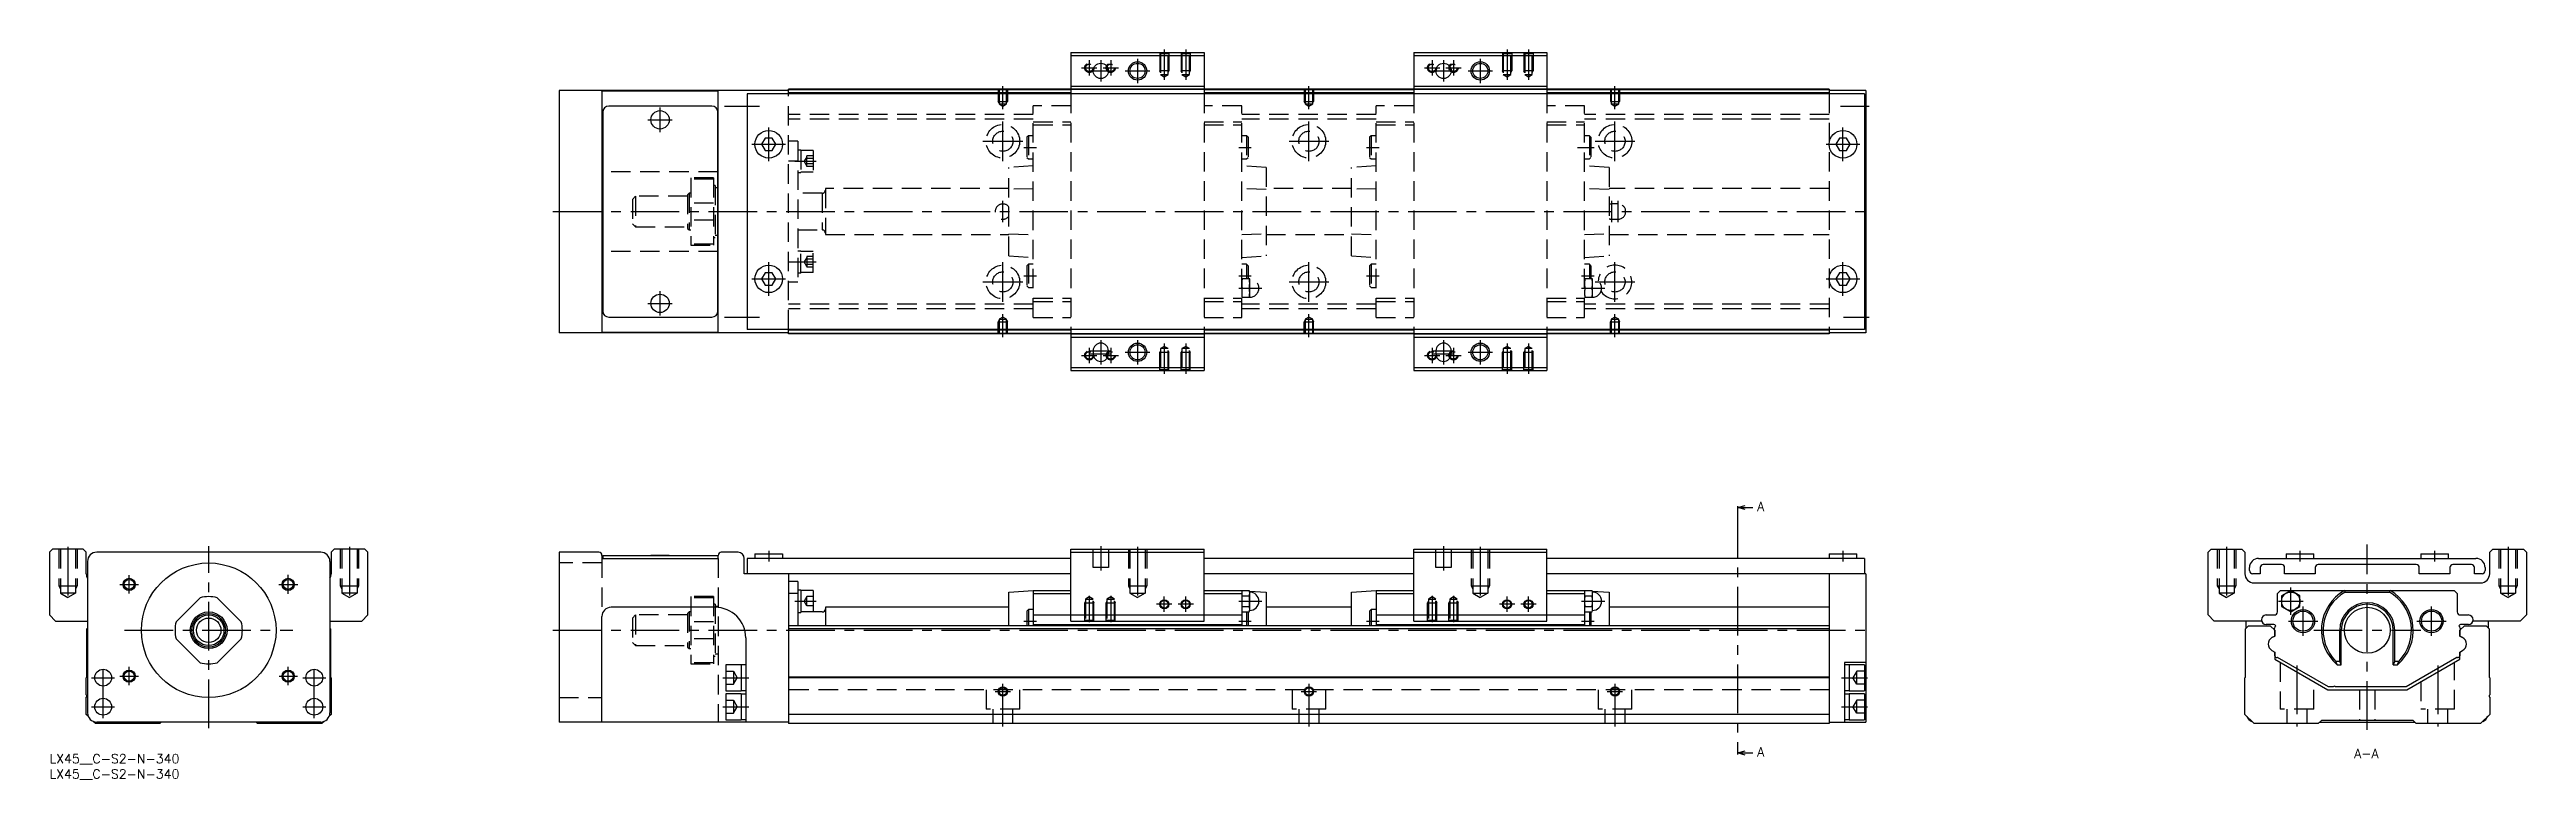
# Model space of a CAD drawing. Extents: x 0 to 809, y -8 to 230.
import ezdxf

# ---------------------------------------------------------------- set-up
doc = ezdxf.new("R2010")
doc.units = 0
doc.header["$LTSCALE"] = 0.5
doc.linetypes.add('CENTER', pattern=[50.8, 31.75, -6.35, 6.35, -6.35])
doc.linetypes.add('DASHED', pattern=[19.05, 12.7, -6.35])
for name, color, linetype in [('MSM_CENTER', 1, 'CENTER'), ('MSM_CONTINUOUS', 7, 'CONTINUOUS'), ('MSM_DASHED', 4, 'DASHED'), ('MSM_NARROW', 5, 'CONTINUOUS'), ('MSM_PART_NUMBER', 7, 'CONTINUOUS')]:
    doc.layers.add(name, color=color, linetype=linetype)
doc.styles.get("Standard").update_dxf_attribs({"font": 'txt.shx', "height": 3, "bigfont": 'bigfont.shx'})

# ---------------------------------------------------------------- blocks, each defined once
blk = doc.blocks.new('*U2')
at = {"layer": 'MSM_PART_NUMBER'}
blk.add_text('LX45__C-S2-N-340', height=3, dxfattribs=at).set_placement((0, -3))
blk = doc.blocks.new('*U3')
at = {"layer": 'MSM_PART_NUMBER'}
blk.add_text('LX45__C-S2-N-340', height=3, dxfattribs=at).set_placement((0, -8))

msp = doc.modelspace()

# ---------------------------------------------------------------- linework, layer by layer
at = {"layer": 'MSM_CENTER'}
for p, q in [((339.73, 226.88), (339.73, 221.88)), ((343.48, 226.88), (343.48, 219.88)), ((346.73, 226.88), (346.73, 221.88)), ((355.48, 227.38), (355.48, 219.38)), ((364.23, 230.38), (364.23, 220.47)), ((371.23, 230.38), (371.23, 220.47)), ((451.73, 226.88), (451.73, 221.88)), ((455.48, 226.88), (455.48, 219.88)), ((458.73, 226.88), (458.73, 221.88)), ((467.48, 227.38), (467.48, 219.38)), ((476.23, 230.38), (476.23, 220.47)), ((483.23, 230.38), (483.23, 220.47)), ((337.23, 224.38), (342.23, 224.38)), ((339.98, 223.38), (346.98, 223.38)), ((344.23, 224.38), (349.23, 224.38)), ((351.48, 223.38), (359.48, 223.38)), ((449.23, 224.38), (454.23, 224.38)), ((451.98, 223.38), (458.98, 223.38)), ((456.23, 224.38), (461.23, 224.38)), ((463.48, 223.38), (471.48, 223.38)), ((199.48, 203.38), (199.48, 211.38)), ((220.48, 211.88), (231.98, 211.88)), ((311.48, 210.87), (311.48, 218.38)), ((411.48, 210.87), (411.48, 218.38)), ((511.48, 210.87), (511.48, 218.38)), ((585.16, 211.88), (594.48, 211.88)), ((195.48, 207.38), (203.48, 207.38)), ((234.98, 193.88), (234.98, 204.88)), ((311.48, 193.88), (311.48, 206.88)), ((411.48, 193.88), (411.48, 206.88)), ((511.48, 193.88), (511.48, 206.88)), ((585.98, 193.88), (585.98, 204.88)), ((229.48, 199.38), (240.48, 199.38)), ((304.98, 200.38), (317.98, 200.38)), ((318.33, 198.38), (322.43, 198.38)), ((388.53, 198.38), (392.63, 198.38)), ((404.98, 200.38), (417.98, 200.38)), ((430.33, 198.38), (434.43, 198.38)), ((499.23, 198.38), (503.33, 198.38)), ((500.53, 198.38), (504.63, 198.38)), ((504.98, 200.38), (517.98, 200.38)), ((580.48, 199.38), (591.48, 199.38)), ((243.48, 193.83), (250.48, 193.83)), ((311.48, 173.88), (311.48, 180.88)), ((510.48, 173.88), (510.48, 180.88)), ((512.48, 173.88), (512.48, 180.88)), ((164.48, 177.38), (595.48, 177.38)), ((229.48, 155.38), (240.48, 155.38)), ((234.98, 149.88), (234.98, 160.88)), ((243.48, 160.92), (250.48, 160.92)), ((304.98, 154.38), (317.98, 154.38)), ((311.48, 147.88), (311.48, 160.88)), ((318.33, 156.38), (322.43, 156.38)), ((388.53, 156.38), (392.63, 156.38)), ((404.98, 154.38), (417.98, 154.38)), ((411.48, 147.88), (411.48, 160.88)), ((430.33, 156.38), (434.43, 156.38)), ((500.53, 156.38), (504.63, 156.38)), ((504.98, 154.38), (517.98, 154.38)), ((511.48, 147.88), (511.48, 160.88)), ((580.48, 155.38), (591.48, 155.38)), ((585.98, 149.88), (585.98, 160.88)), ((195.48, 147.38), (203.48, 147.38)), ((199.48, 143.38), (199.48, 151.38)), ((388.53, 152.38), (396.13, 152.38)), ((500.53, 152.38), (508.13, 152.38)), ((220.48, 142.88), (231.98, 142.88)), ((311.48, 136.38), (311.48, 143.89)), ((411.48, 136.38), (411.48, 143.89)), ((511.48, 136.38), (511.48, 143.89)), ((586.16, 142.88), (594.48, 142.88)), ((337.23, 130.38), (342.23, 130.38)), ((339.73, 132.88), (339.73, 127.88)), ((339.98, 131.88), (346.98, 131.88)), ((339.98, 130.88), (346.98, 130.88)), ((343.48, 135.38), (343.48, 127.38)), ((344.23, 130.38), (349.23, 130.38)), ((346.73, 132.88), (346.73, 127.88)), ((351.48, 131.38), (359.48, 131.38)), ((355.48, 135.38), (355.48, 127.38)), ((364.23, 134.29), (364.23, 124.38)), ((371.23, 134.29), (371.23, 124.38)), ((449.23, 130.38), (454.23, 130.38)), ((451.73, 132.88), (451.73, 127.88)), ((451.98, 131.88), (458.98, 131.88)), ((451.98, 130.88), (458.98, 130.88)), ((455.48, 135.38), (455.48, 127.38)), ((456.23, 130.38), (461.23, 130.38)), ((458.73, 132.88), (458.73, 127.88)), ((463.48, 131.38), (471.48, 131.38)), ((467.48, 135.38), (467.48, 127.38)), ((476.23, 134.29), (476.23, 124.38)), ((483.23, 134.29), (483.23, 124.38)), ((551.54, 80.12), (551.54, 0.88)), ((6, 67.76), (6, 50.18)), ((52, 8.5), (52, 68)), ((98, 67.76), (98, 50.18)), ((199.48, 65.11), (199.48, 65)), ((234.98, 66.5), (234.98, 63)), ((343.48, 68), (343.48, 60)), ((355.48, 67.76), (355.48, 50.18)), ((455.48, 68), (455.48, 60)), ((467.48, 67.76), (467.48, 50.18)), ((585.98, 66.5), (585.98, 63)), ((711.29, 67.76), (711.29, 50.18)), ((735.29, 66.5), (735.29, 63)), ((757.29, 8), (757.29, 68.5)), ((779.29, 66.5), (779.29, 63)), ((803.29, 67.76), (803.29, 50.18)), ((26.02, 52.5), (26.02, 58.5)), ((77.98, 52.4), (77.98, 58.6)), ((23.02, 55.5), (29.02, 55.5)), ((74.88, 55.5), (81.08, 55.5)), ((243.48, 50), (250.48, 50)), ((339.73, 51.81), (339.73, 43.1)), ((346.73, 51.81), (346.73, 43.1)), ((366.73, 49), (361.73, 49)), ((364.23, 46.5), (364.23, 51.5)), ((373.73, 49), (368.73, 49)), ((371.23, 46.5), (371.23, 51.5)), ((388.53, 50), (396.13, 50)), ((451.73, 51.81), (451.73, 43.1)), ((458.73, 51.81), (458.73, 43.1)), ((478.73, 49), (473.73, 49)), ((476.23, 46.5), (476.23, 51.5)), ((485.73, 49), (480.73, 49)), ((483.23, 46.5), (483.23, 51.5)), ((500.53, 50), (508.13, 50)), ((728.29, 50), (736.29, 50)), ((732.29, 45.54), (732.29, 54.46)), ((24.5, 40.5), (79.5, 40.5)), ((164.48, 40.5), (595.48, 40.5)), ((318.33, 43.5), (322.43, 43.5)), ((388.53, 43.5), (392.63, 43.5)), ((430.33, 43.5), (434.43, 43.5)), ((500.53, 43.5), (504.63, 43.5)), ((731.49, 43.5), (741.09, 43.5)), ((736.29, 38.7), (736.29, 48.3)), ((739.79, 40.5), (774.79, 40.5)), ((773.49, 43.5), (783.09, 43.5)), ((778.29, 38.7), (778.29, 48.3)), ((13.75, 25), (21.25, 25)), ((17.5, 11.75), (17.5, 28.75)), ((23.02, 25.5), (29.02, 25.5)), ((26.02, 22.5), (26.02, 28.5)), ((74.98, 25.5), (80.98, 25.5)), ((77.98, 22.5), (77.98, 28.5)), ((82.75, 25), (90.25, 25)), ((86.5, 11.75), (86.5, 28.75)), ((219.98, 25), (228.48, 25)), ((585.48, 25), (593.98, 25)), ((734.29, 28.97), (734.29, 9)), ((780.29, 28.97), (780.29, 9)), ((308.98, 20.5), (313.98, 20.5)), ((311.48, 9), (311.48, 23)), ((408.98, 20.5), (413.98, 20.5)), ((411.48, 23), (411.48, 9)), ((508.98, 20.5), (513.98, 20.5)), ((511.48, 23), (511.48, 9)), ((13.75, 15.5), (21.25, 15.5)), ((82.75, 15.5), (90.25, 15.5)), ((219.98, 15.5), (228.48, 15.5)), ((585.48, 15.5), (593.98, 15.5))]:
    msp.add_line(p, q, dxfattribs=at)
at = {"layer": 'MSM_CONTINUOUS'}
for p, q in [((333.73, 229.38), (333.73, 215.88)), ((333.73, 229.38), (377.23, 229.38)), ((333.73, 228.38), (377.23, 228.38)), ((377.23, 229.38), (377.23, 215.88)), ((445.73, 229.38), (445.73, 215.88)), ((445.73, 229.38), (489.23, 229.38)), ((445.73, 228.38), (489.23, 228.38)), ((489.23, 229.38), (489.23, 215.88)), ((166.48, 216.98), (166.48, 137.78)), ((241.48, 216.98), (166.48, 216.98)), ((180.48, 216.8), (180.48, 137.95)), ((218.48, 216.8), (180.48, 216.8)), ((216.38, 211.88), (182.78, 211.88)), ((218.48, 137.95), (218.48, 216.8)), ((227.98, 215.88), (227.98, 138.88)), ((592.98, 215.88), (227.98, 215.88)), ((581.48, 217.38), (241.48, 217.38)), ((241.48, 215.88), (241.48, 217.38)), ((333.73, 217.18), (241.48, 217.18)), ((333.73, 216.18), (241.48, 216.18)), ((333.73, 218.38), (377.23, 218.38)), ((333.73, 217.38), (377.23, 217.38)), ((445.73, 217.18), (377.23, 217.18)), ((445.73, 216.18), (377.23, 216.18)), ((445.73, 218.38), (489.23, 218.38)), ((445.73, 217.38), (489.23, 217.38)), ((581.48, 217.18), (489.23, 217.18)), ((581.48, 216.18), (489.23, 216.18)), ((581.48, 217.38), (581.48, 215.88)), ((593.48, 216.98), (581.48, 216.98)), ((592.98, 215.88), (592.98, 138.88)), ((593.48, 216.98), (593.48, 137.78)), ((180.78, 207.48), (180.48, 207.48)), ((180.78, 202.98), (180.48, 202.98)), ((180.78, 209.88), (180.78, 144.88)), ((218.38, 144.88), (218.38, 209.88)), ((218.48, 207.48), (218.38, 207.48)), ((218.48, 202.98), (218.38, 202.98)), ((233.83, 201.38), (232.67, 199.38)), ((232.67, 199.38), (233.83, 197.38)), ((236.14, 201.38), (233.83, 201.38)), ((233.83, 197.38), (236.14, 197.38)), ((237.29, 199.38), (236.14, 201.38)), ((236.14, 197.38), (237.29, 199.38)), ((584.83, 201.38), (583.67, 199.38)), ((583.67, 199.38), (584.83, 197.38)), ((587.14, 201.38), (584.83, 201.38)), ((584.83, 197.38), (587.14, 197.38)), ((588.29, 199.38), (587.14, 201.38)), ((587.14, 197.38), (588.29, 199.38)), ((180.78, 190.38), (180.48, 190.38)), ((218.48, 190.38), (218.38, 190.38)), ((218.48, 185.13), (218.38, 185.13)), ((180.78, 164.38), (180.48, 164.38)), ((218.38, 169.63), (218.48, 169.63)), ((218.48, 164.38), (218.38, 164.38)), ((233.83, 157.38), (232.67, 155.38)), ((232.67, 155.38), (233.83, 153.38)), ((236.14, 157.38), (233.83, 157.38)), ((237.29, 155.38), (236.14, 157.38)), ((236.14, 153.38), (237.29, 155.38)), ((584.83, 157.38), (583.67, 155.38)), ((583.67, 155.38), (584.83, 153.38)), ((587.14, 157.38), (584.83, 157.38)), ((588.29, 155.38), (587.14, 157.38)), ((587.14, 153.38), (588.29, 155.38)), ((180.78, 151.78), (180.48, 151.78)), ((180.48, 147.28), (180.78, 147.28)), ((218.48, 151.78), (218.38, 151.78)), ((218.38, 147.28), (218.48, 147.28)), ((233.83, 153.38), (236.14, 153.38)), ((584.83, 153.38), (587.14, 153.38)), ((241.48, 137.78), (166.48, 137.78)), ((180.48, 137.95), (218.48, 137.95)), ((182.78, 142.88), (216.38, 142.88)), ((592.98, 138.88), (227.98, 138.88)), ((241.48, 137.38), (241.48, 138.88)), ((333.73, 138.58), (241.48, 138.58)), ((333.73, 138.88), (333.73, 125.38)), ((377.23, 138.88), (377.23, 125.38)), ((445.73, 138.58), (377.23, 138.58)), ((445.73, 138.88), (445.73, 125.38)), ((489.23, 138.88), (489.23, 125.38)), ((581.48, 138.58), (489.23, 138.58)), ((581.48, 138.88), (581.48, 137.38)), ((593.48, 137.78), (581.48, 137.78)), ((333.73, 137.58), (241.48, 137.58)), ((581.48, 137.38), (241.48, 137.38)), ((333.73, 137.38), (377.23, 137.38)), ((333.73, 136.38), (377.23, 136.38)), ((340.98, 131.88), (340.98, 130.88)), ((345.98, 130.88), (345.98, 131.88)), ((445.73, 137.58), (377.23, 137.58)), ((445.73, 137.38), (489.23, 137.38)), ((445.73, 136.38), (489.23, 136.38)), ((452.98, 131.88), (452.98, 130.88)), ((457.98, 130.88), (457.98, 131.88)), ((581.48, 137.58), (489.23, 137.58)), ((333.73, 126.38), (377.23, 126.38)), ((333.73, 125.38), (377.23, 125.38)), ((445.73, 126.38), (489.23, 126.38)), ((445.73, 125.38), (489.23, 125.38)), ((551.54, 80.62), (554.04, 81.29)), ((551.54, 81.12), (551.54, 80.12)), ((551.54, 80.62), (556.54, 80.62)), ((554.04, 79.95), (551.54, 80.62)), ((1, 67), (0, 66)), ((0, 66), (0, 45.5)), ((11, 67), (1, 67)), ((12, 66), (11, 67)), ((12, 59), (12, 66)), ((88.6, 66), (15.4, 66)), ((93, 67), (92, 66)), ((92, 66), (92, 59)), ((103, 67), (93, 67)), ((104, 66), (103, 67)), ((104, 45.5), (104, 66)), ((166.48, 66), (166.48, 10.5)), ((179.48, 66), (166.48, 66)), ((180.48, 65), (180.48, 64)), ((180.78, 65), (218.38, 65)), ((180.78, 65), (180.78, 64)), ((196.48, 65.1), (202.48, 65.1)), ((196.48, 65.1), (196.48, 65)), ((202.48, 65), (202.48, 65.1)), ((218.38, 65), (218.38, 64)), ((218.48, 64), (218.48, 65)), ((224.98, 66), (219.48, 66)), ((230.48, 65.5), (239.48, 65.5)), ((230.48, 65.5), (230.48, 64)), ((239.48, 65.5), (239.48, 64)), ((333.73, 67), (377.23, 67)), ((333.73, 43.5), (333.73, 67)), ((333.73, 66), (377.23, 66)), ((377.23, 43.5), (377.23, 67)), ((445.73, 67), (489.23, 67)), ((445.73, 43.5), (445.73, 67)), ((445.73, 66), (489.23, 66)), ((489.23, 43.5), (489.23, 67)), ((581.48, 65.5), (581.48, 64)), ((581.48, 65.5), (590.48, 65.5)), ((590.48, 64), (590.48, 65.5)), ((705.29, 66), (706.29, 67)), ((705.29, 45.5), (705.29, 66)), ((706.29, 67), (716.29, 67)), ((716.29, 67), (717.29, 66)), ((717.29, 66), (717.29, 59)), ((730.79, 65.5), (739.79, 65.5)), ((730.79, 65.5), (730.79, 64)), ((739.79, 64), (739.79, 65.5)), ((774.79, 65.5), (783.79, 65.5)), ((774.79, 65.5), (774.79, 64)), ((783.79, 64), (783.79, 65.5)), ((797.29, 66), (798.29, 67)), ((797.29, 59), (797.29, 66)), ((798.29, 67), (808.29, 67)), ((808.29, 67), (809.29, 66)), ((809.29, 66), (809.29, 45.5)), ((12.4, 63), (12.4, 13.5)), ((91.6, 63), (91.6, 13.5)), ((180.48, 64), (218.48, 64)), ((226.98, 59), (226.98, 64)), ((333.73, 59), (226.98, 59)), ((227.98, 64), (227.98, 59)), ((333.73, 64), (227.98, 64)), ((241.48, 59), (241.48, 10)), ((445.73, 64), (377.23, 64)), ((445.73, 59), (377.23, 59)), ((592.98, 64), (489.23, 64)), ((593.48, 59), (489.23, 59)), ((581.48, 59), (581.48, 10)), ((592.98, 64), (592.98, 59)), ((593.48, 59), (593.48, 10.5)), ((718.79, 60), (718.79, 61)), ((722.29, 59), (719.79, 59)), ((721.79, 64), (792.79, 64)), ((722.29, 61), (722.29, 59)), ((729.29, 62), (723.29, 62)), ((730.29, 59), (730.29, 61)), ((740.29, 59), (730.29, 59)), ((740.29, 61), (740.29, 59)), ((773.29, 62), (741.29, 62)), ((774.29, 59), (774.29, 61)), ((784.29, 59), (774.29, 59)), ((784.29, 61), (784.29, 59)), ((791.29, 62), (785.29, 62)), ((792.29, 59), (792.29, 61)), ((794.79, 59), (792.29, 59)), ((795.79, 61), (795.79, 60)), ((41.36, 43.3), (49.2, 51.14)), ((54.8, 51.14), (62.64, 43.3)), ((244.48, 56.5), (241.48, 56.5)), ((244.48, 52.5), (241.48, 52.5)), ((244.48, 56.5), (244.48, 42)), ((245.48, 53.65), (244.48, 53.65)), ((245.48, 53.65), (245.48, 46.35)), ((249.48, 53.5), (245.48, 53.5)), ((249.48, 53.5), (249.48, 46.5)), ((313.43, 53), (321.43, 53.5)), ((313.43, 42), (313.43, 53)), ((321.43, 53.5), (333.73, 53.5)), ((321.43, 53.5), (321.43, 42)), ((321.43, 52.5), (333.73, 52.5)), ((377.23, 53.5), (389.53, 53.5)), ((377.23, 52.5), (389.53, 52.5)), ((389.53, 53.5), (390.1, 53.46)), ((389.53, 53.5), (389.53, 42)), ((389.65, 53.46), (389.53, 53)), ((389.54, 52.41), (389.53, 52.6)), ((389.65, 53.46), (392.01, 53.46)), ((389.65, 51.73), (392.01, 51.73)), ((392.13, 53), (392.01, 53.46)), ((392.04, 53.34), (397.53, 53)), ((392.13, 47), (392.13, 53)), ((397.53, 53), (397.53, 42)), ((425.43, 53), (433.43, 53.5)), ((425.43, 42), (425.43, 53)), ((433.43, 53.5), (445.73, 53.5)), ((433.43, 53.5), (433.43, 42)), ((433.43, 52.5), (445.73, 52.5)), ((489.23, 53.5), (501.53, 53.5)), ((489.23, 52.5), (501.53, 52.5)), ((501.53, 53.5), (502.1, 53.46)), ((501.53, 53.5), (501.53, 42)), ((501.65, 53.46), (501.53, 53)), ((501.54, 52.41), (501.53, 52.6)), ((501.65, 53.46), (504.01, 53.46)), ((501.65, 51.73), (504.01, 51.73)), ((504.13, 53), (504.01, 53.46)), ((504.04, 53.34), (509.53, 53)), ((504.13, 47), (504.13, 53)), ((509.53, 53), (509.53, 42)), ((720.29, 56), (794.29, 56)), ((727.94, 52.5), (728.94, 53.5)), ((727.94, 46.5), (727.94, 52.5)), ((728.94, 53.5), (785.64, 53.5)), ((732.29, 53.46), (729.29, 51.73)), ((729.29, 51.73), (729.29, 48.27)), ((735.29, 51.73), (732.29, 53.46)), ((735.29, 48.27), (735.29, 51.73)), ((749.81, 53.5), (750.06, 53)), ((750.06, 53), (764.53, 53)), ((764.53, 53), (764.78, 53.5)), ((785.64, 53.5), (786.64, 52.5)), ((786.64, 52.5), (786.64, 46.5)), ((0, 45.5), (2, 43.5)), ((2, 43.5), (12.4, 43.5)), ((12.2, 41), (12.4, 41.2)), ((12.2, 25.2), (12.2, 41)), ((91.6, 43.5), (102, 43.5)), ((91.6, 41.2), (91.8, 41)), ((91.8, 41), (91.8, 25.2)), ((102, 43.5), (104, 45.5)), ((180.48, 10.5), (180.48, 45)), ((217.48, 48), (183.48, 48)), ((581.48, 42), (241.48, 42)), ((581.48, 41), (241.48, 41)), ((244.48, 46.35), (245.48, 46.35)), ((252.48, 46.5), (245.48, 46.5)), ((253.48, 48), (253.48, 42)), ((313.43, 48), (253.48, 48)), ((319.83, 47.3), (319.33, 46.8)), ((319.33, 46.8), (319.33, 42)), ((321.43, 47.3), (319.83, 47.3)), ((319.83, 47.3), (319.83, 42)), ((321.43, 45.5), (389.53, 45.5)), ((321.43, 42.4), (389.53, 42.4)), ((333.73, 43.5), (377.23, 43.5)), ((389.53, 47), (389.65, 46.54)), ((389.65, 48.27), (392.01, 48.27)), ((389.65, 46.54), (392.01, 46.54)), ((391.13, 46.54), (391.13, 42)), ((391.63, 46.54), (391.63, 42)), ((392.01, 46.54), (392.13, 47)), ((425.43, 48), (397.53, 48)), ((431.83, 47.3), (431.33, 46.8)), ((431.33, 46.8), (431.33, 42)), ((433.43, 47.3), (431.83, 47.3)), ((431.83, 47.3), (431.83, 42)), ((433.43, 45.5), (501.53, 45.5)), ((433.43, 42.4), (501.53, 42.4)), ((445.73, 43.5), (489.23, 43.5)), ((501.53, 47), (501.65, 46.54)), ((501.65, 48.27), (504.01, 48.27)), ((501.65, 46.54), (504.01, 46.54)), ((503.13, 46.54), (503.13, 42)), ((503.63, 46.54), (503.63, 42)), ((504.01, 46.54), (504.13, 47)), ((581.48, 48), (509.53, 48)), ((707.29, 43.5), (705.29, 45.5)), ((722.76, 43.5), (707.29, 43.5)), ((717.49, 41), (718.49, 42)), ((717.49, 25.2), (717.49, 41)), ((717.69, 41.2), (717.69, 43.5)), ((718.49, 42), (725.54, 42)), ((724.24, 45.5), (726.94, 45.5)), ((726.54, 42.4), (724.24, 42.4)), ((725.54, 42), (727.04, 40.5)), ((726.99, 40.55), (726.99, 41.2)), ((727.04, 40.5), (727.04, 38.61)), ((729.29, 48.27), (732.29, 46.54)), ((732.29, 46.54), (735.29, 48.27)), ((748.29, 30.44), (748.29, 40.5)), ((748.79, 29.22), (748.79, 40.5)), ((765.79, 29.22), (765.79, 40.5)), ((766.29, 30.44), (766.29, 40.5)), ((787.54, 40.5), (789.04, 42)), ((787.59, 40.55), (787.54, 40.5)), ((787.54, 40.5), (787.54, 38.61)), ((787.54, 38.61), (787.54, 40.5)), ((787.59, 41.2), (787.59, 40.55)), ((787.64, 45.5), (790.34, 45.5)), ((790.34, 42.4), (788.04, 42.4)), ((789.04, 42), (796.09, 42)), ((807.29, 43.5), (791.83, 43.5)), ((796.09, 42), (797.09, 41)), ((796.89, 41.2), (796.89, 43.5)), ((797.09, 41), (797.09, 25.2)), ((809.29, 45.5), (807.29, 43.5)), ((49.2, 29.86), (41.36, 37.7)), ((62.64, 37.7), (54.8, 29.86)), ((227.48, 38), (227.48, 10.5)), ((727.04, 38.61), (726.15, 38.1)), ((726.15, 33.9), (727.04, 33.39)), ((727.04, 33.39), (727.04, 31)), ((788.44, 38.1), (787.54, 38.61)), ((787.54, 33.39), (788.44, 33.9)), ((787.54, 33.39), (787.54, 32.13)), ((787.54, 31), (787.54, 33.39)), ((12, 25), (12.2, 25.2)), ((12, 19.4), (12, 25)), ((91.8, 25.2), (92, 25)), ((92, 25), (92, 13)), ((225.98, 29.25), (220.98, 29.25)), ((220.98, 29.25), (220.98, 20.75)), ((225.98, 29.25), (225.98, 20.75)), ((227.48, 29.15), (225.98, 29.15)), ((581.48, 25.2), (241.48, 25.2)), ((581.48, 25), (241.48, 25)), ((586.48, 30), (586.48, 10.5)), ((593.48, 30), (586.48, 30)), ((587.98, 29.15), (586.48, 29.15)), ((592.98, 29.25), (587.98, 29.25)), ((587.98, 29.25), (587.98, 20.75)), ((592.98, 29.25), (592.98, 20.75)), ((717.29, 25), (717.49, 25.2)), ((717.29, 13), (717.29, 25)), ((727.04, 31), (744.36, 21)), ((727.99, 31.61), (727.79, 31.61)), ((744.63, 22), (727.99, 31.61)), ((746.93, 30.44), (748.29, 30.44)), ((747.41, 29.22), (748.79, 29.22)), ((748.79, 29.22), (748.29, 30.44)), ((766.29, 30.44), (765.79, 29.22)), ((765.79, 29.22), (767.18, 29.22)), ((766.29, 30.44), (767.66, 30.44)), ((786.59, 31.61), (769.96, 22)), ((770.22, 21), (787.54, 31)), ((786.79, 31.61), (786.59, 31.61)), ((797.09, 25.2), (797.29, 25)), ((797.29, 25), (797.29, 19.4)), ((12, 13), (12, 18.6)), ((220.98, 20.75), (225.98, 20.75)), ((225.98, 19.75), (220.98, 19.75)), ((220.98, 19.75), (220.98, 11.25)), ((225.98, 20.85), (227.48, 20.85)), ((225.98, 19.75), (225.98, 11.25)), ((227.48, 19.65), (225.98, 19.65)), ((586.48, 20.85), (587.98, 20.85)), ((587.98, 19.65), (586.48, 19.65)), ((587.98, 20.75), (592.98, 20.75)), ((592.98, 19.75), (587.98, 19.75)), ((587.98, 19.75), (587.98, 11.25)), ((592.98, 19.75), (592.98, 11.25)), ((744.36, 21), (770.22, 21)), ((746.14, 22), (744.63, 22)), ((769.96, 22), (746.94, 22)), ((797.29, 18.6), (797.29, 13)), ((12.61, 12.39), (12, 13)), ((15, 10), (14.29, 10.71)), ((36, 10), (15, 10)), ((88.6, 10.5), (15.4, 10.5)), ((36.5, 10.5), (36, 10)), ((68, 10), (67.5, 10.5)), ((89, 10), (68, 10)), ((89.71, 10.71), (89, 10)), ((92, 13), (91.39, 12.39)), ((241.48, 10.5), (166.48, 10.5)), ((220.98, 11.25), (225.98, 11.25)), ((225.98, 11.35), (227.48, 11.35)), ((581.48, 13), (241.48, 13)), ((581.48, 10), (241.48, 10)), ((581.48, 10.5), (593.48, 10.5)), ((586.48, 11.35), (587.98, 11.35)), ((587.98, 11.25), (592.98, 11.25)), ((720.29, 10), (717.29, 13)), ((741.29, 10), (720.29, 10)), ((742.29, 11), (741.29, 10)), ((741.79, 10.5), (772.79, 10.5)), ((772.29, 11), (742.29, 11)), ((773.29, 10), (772.29, 11)), ((794.29, 10), (773.29, 10)), ((797.29, 13), (794.29, 10)), ((551.54, 0.38), (554.04, 1.05)), ((551.54, 0.88), (551.54, -0.12)), ((551.54, 0.38), (556.54, 0.38)), ((554.04, -0.29), (551.54, 0.38))]:
    msp.add_line(p, q, dxfattribs=at)
for centre, radius in [((343.48, 223.38), 2.5), ((355.48, 223.38), 2.46), ((455.48, 223.38), 2.5), ((467.48, 223.38), 2.46), ((199.48, 207.38), 3), ((234.98, 199.38), 4.5), ((585.98, 199.38), 4.5), ((234.98, 155.38), 4.5), ((585.98, 155.38), 4.5), ((199.48, 147.38), 3), ((355.48, 131.38), 2.46), ((467.48, 131.38), 2.46), ((26.02, 55.5), 1.62), ((52, 40.5), 22), ((77.98, 55.5), 1.62), ((364.23, 49), 1.23), ((371.23, 49), 1.23), ((476.23, 49), 1.23), ((483.23, 49), 1.23), ((732.29, 50), 3), ((52, 40.5), 6), ((52, 40.5), 5.5), ((52, 40.5), 5), ((52, 40.5), 4), ((736.29, 43.5), 3.8), ((736.29, 43.5), 3.3), ((757.29, 40.5), 7.5), ((778.29, 43.5), 3.8), ((778.29, 43.5), 3.3), ((17.5, 25), 2.75), ((26.02, 25.5), 1.62), ((77.98, 25.5), 1.62), ((86.5, 25), 2.75), ((17.5, 15.5), 2.75), ((86.5, 15.5), 2.75), ((311.48, 20.5), 1.23), ((411.48, 20.5), 1.23), ((511.48, 20.5), 1.23)]:
    msp.add_circle(centre, radius, dxfattribs=at)
for centre, radius, start, end in [((182.78, 209.88), 2, 90, 180), ((216.38, 209.88), 2, 0, 90), ((182.78, 144.88), 2, 180, 270), ((216.38, 144.88), 2, 270, 0), ((343.48, 131.88), 2.5, 0, 180), ((343.48, 130.88), 2.5, 180, 0), ((455.48, 131.88), 2.5, 0, 180), ((455.48, 130.88), 2.5, 180, 0), ((15.4, 63), 3, 90, 180), ((88.6, 63), 3, 0, 90), ((179.48, 65), 1, 0, 90), ((219.48, 65), 1, 90.31382, 180), ((224.95, 63.97), 2.03, 0.84425, 89.15575), ((15, 59), 3, 180, 209.92525), ((89, 59), 3, 330.07238, 0), ((720.29, 59), 3, 180, 270), ((721.79, 61), 3, 90, 180), ((719.79, 60), 1, 180, 270), ((723.29, 61), 1, 90, 180), ((729.29, 61), 1, 0, 90), ((741.29, 61), 1, 90, 180), ((773.29, 61), 1, 0, 90), ((785.29, 61), 1, 90, 180), ((791.29, 61), 1, 0, 90), ((792.79, 61), 3, 0, 90), ((794.29, 59), 3, 270, 0), ((794.79, 60), 1, 270, 0), ((52, 40.5), 11, 75.27264, 104.72736), ((392.84, 52.57), 3.31, 164.22771, 179.4294), ((392.84, 52.63), 3.31, 180.57378, 195.76911), ((402.42, 49.95), 12.89, 172.03062, 179.75617), ((402.99, 50.1), 13.46, 180.40698, 187.80623), ((388.82, 52.56), 3.31, 0.57378, 15.76911), ((388.82, 52.63), 3.31, 344.22771, 359.4294), ((379.15, 49.94), 12.98, 0.27192, 7.94129), ((378.67, 50.1), 13.46, 352.19377, 359.59302), ((392.13, 50), 3, 270, 90), ((504.84, 52.57), 3.31, 164.22771, 179.4294), ((504.84, 52.63), 3.31, 180.57378, 195.76911), ((514.42, 49.95), 12.89, 172.03062, 179.75617), ((514.99, 50.1), 13.46, 180.40698, 187.80623), ((500.82, 52.56), 3.31, 0.57378, 15.76911), ((500.82, 52.63), 3.31, 344.22771, 359.4294), ((491.15, 49.94), 12.98, 0.27192, 7.94129), ((490.67, 50.1), 13.46, 352.19377, 359.59302), ((504.13, 50), 3, 270, 90), ((757.29, 40.5), 15, 119.92643, 228.76392), ((757.29, 40.5), 14.44, 120.05097, 224.15139), ((757.29, 40.5), 9, 0, 180), ((757.29, 40.5), 8.5, 0, 180), ((757.29, 40.5), 14.44, 315.84861, 59.94903), ((757.29, 40.5), 15, 311.23608, 60.07357), ((52, 40.5), 11, 165.27264, 194.72736), ((52, 40.5), 11, 345.27264, 14.72736), ((183.48, 45), 3, 90, 180), ((217.48, 38), 10, 0, 90), ((252.48, 47.5), 1, 270, 0), ((392.84, 47.37), 3.31, 164.22771, 179.4294), ((392.84, 47.44), 3.31, 180.57378, 195.76911), ((388.82, 47.37), 3.31, 0.57378, 15.76911), ((388.82, 47.43), 3.31, 344.22771, 359.4294), ((504.84, 47.37), 3.31, 164.22771, 179.4294), ((504.84, 47.44), 3.31, 180.57378, 195.76911), ((500.82, 47.37), 3.31, 0.57378, 15.76911), ((500.82, 47.43), 3.31, 344.22771, 359.4294), ((724.24, 43.95), 1.55, 90, 270), ((726.54, 41.4), 1, 30.09191, 90), ((726.94, 46.5), 1, 270, 0), ((727.79, 41.2), 0.8, 118.74892, 180), ((787.64, 46.5), 1, 180, 270), ((788.04, 41.4), 1, 90, 149.90809), ((786.79, 41.2), 0.8, 0, 61.25108), ((790.34, 43.95), 1.55, 270, 90), ((727.45, 35.85), 2.6, 120.00003, 176.58933), ((727.45, 36.15), 2.6, 183.41067, 239.99996), ((787.14, 35.85), 2.6, 3.41067, 59.99996), ((787.14, 36.15), 2.6, 300.00004, 356.58933), ((52, 40.5), 11, 255.27264, 284.72736), ((727.79, 32.41), 0.8, 200.36413, 270), ((759.52, 34.62), 13.26, 198.36858, 204.03004), ((755, 34.65), 13.33, 335.98509, 341.61629), ((786.79, 32.41), 0.8, 270, 339.62763), ((11.7, 19), 0.5, 306.8699, 53.1301), ((746.54, 21.7), 0.5, 36.8699, 143.1301), ((797.59, 19), 0.5, 126.8699, 233.1301), ((15.4, 13.5), 3, 180, 270), ((88.6, 13.5), 3, 270, 0), ((720.69, 13.5), 3, 201.81368, 248.18632), ((793.89, 13.5), 3, 291.81505, 338.18495)]:
    msp.add_arc(centre, radius, start, end, dxfattribs=at)
at = {"layer": 'MSM_DASHED'}
for p, q in [((362.73, 229.38), (363, 229.1)), ((362.73, 229.38), (362.73, 223.38)), ((363, 229.1), (363, 222.18)), ((363, 229.1), (365.46, 229.1)), ((365.46, 229.1), (365.73, 229.38)), ((365.46, 222.18), (365.46, 229.1)), ((365.73, 229.38), (365.73, 223.38)), ((369.73, 229.38), (370, 229.1)), ((369.73, 229.38), (369.73, 223.38)), ((370, 229.1), (370, 222.18)), ((370, 229.1), (372.46, 229.1)), ((372.46, 229.1), (372.73, 229.38)), ((372.46, 222.18), (372.46, 229.1)), ((372.73, 229.38), (372.73, 223.38)), ((474.73, 229.38), (475, 229.1)), ((474.73, 229.38), (474.73, 223.38)), ((475, 229.1), (475, 222.18)), ((475, 229.1), (477.46, 229.1)), ((477.46, 229.1), (477.73, 229.38)), ((477.46, 222.18), (477.46, 229.1)), ((477.73, 229.38), (477.73, 223.38)), ((481.73, 229.38), (482, 229.1)), ((481.73, 229.38), (481.73, 223.38)), ((482, 229.1), (482, 222.18)), ((482, 229.1), (484.46, 229.1)), ((484.46, 229.1), (484.73, 229.38)), ((484.46, 222.18), (484.46, 229.1)), ((484.73, 229.38), (484.73, 223.38)), ((365.73, 223.38), (362.73, 223.38)), ((363, 222.91), (362.73, 223.38)), ((363, 222.18), (364.23, 221.47)), ((363, 222.18), (365.46, 222.18)), ((364.23, 221.47), (365.46, 222.18)), ((365.46, 222.91), (365.73, 223.38)), ((372.73, 223.38), (369.73, 223.38)), ((370, 222.91), (369.73, 223.38)), ((370, 222.18), (371.23, 221.47)), ((370, 222.18), (372.46, 222.18)), ((371.23, 221.47), (372.46, 222.18)), ((372.46, 222.91), (372.73, 223.38)), ((477.73, 223.38), (474.73, 223.38)), ((475, 222.91), (474.73, 223.38)), ((475, 222.18), (476.23, 221.47)), ((475, 222.18), (477.46, 222.18)), ((476.23, 221.47), (477.46, 222.18)), ((477.46, 222.91), (477.73, 223.38)), ((484.73, 223.38), (481.73, 223.38)), ((482, 222.91), (481.73, 223.38)), ((482, 222.18), (483.23, 221.47)), ((482, 222.18), (484.46, 222.18)), ((483.23, 221.47), (484.46, 222.18)), ((484.46, 222.91), (484.73, 223.38)), ((180.48, 216.8), (180.48, 216.98)), ((241.48, 138.88), (241.48, 215.88)), ((309.98, 217.38), (309.98, 213.38)), ((309.98, 213.38), (312.98, 213.38)), ((310.25, 212.91), (309.98, 213.38)), ((310.25, 217.38), (310.25, 212.58)), ((310.25, 212.58), (311.48, 211.87)), ((310.25, 212.58), (312.71, 212.58)), ((311.48, 211.87), (312.71, 212.58)), ((312.71, 212.58), (312.71, 217.38)), ((312.71, 212.91), (312.98, 213.38)), ((312.98, 217.38), (312.98, 213.38)), ((333.73, 211.98), (321.43, 211.98)), ((321.43, 142.78), (321.43, 211.98)), ((377.23, 217.38), (333.73, 217.38)), ((333.73, 215.88), (333.73, 138.88)), ((377.23, 215.88), (377.23, 138.88)), ((389.53, 211.98), (377.23, 211.98)), ((389.53, 142.78), (389.53, 211.98)), ((409.98, 217.38), (409.98, 213.38)), ((409.98, 213.38), (412.98, 213.38)), ((410.25, 212.91), (409.98, 213.38)), ((410.25, 217.38), (410.25, 212.58)), ((410.25, 212.58), (412.71, 212.58)), ((410.25, 212.58), (411.48, 211.87)), ((411.48, 211.87), (412.71, 212.58)), ((412.71, 212.58), (412.71, 217.38)), ((412.71, 212.91), (412.98, 213.38)), ((412.98, 217.38), (412.98, 213.38)), ((445.73, 211.98), (433.43, 211.98)), ((433.43, 142.78), (433.43, 211.98)), ((489.23, 217.38), (445.73, 217.38)), ((445.73, 215.88), (445.73, 138.88)), ((489.23, 215.88), (489.23, 138.88)), ((501.53, 211.98), (489.23, 211.98)), ((501.53, 142.78), (501.53, 211.98)), ((509.98, 217.38), (509.98, 213.38)), ((509.98, 213.38), (512.98, 213.38)), ((510.25, 217.38), (510.25, 212.58)), ((510.25, 212.58), (512.71, 212.58)), ((510.25, 212.58), (511.48, 211.87)), ((511.48, 211.87), (512.71, 212.58)), ((512.71, 212.58), (512.71, 217.38)), ((512.71, 212.91), (512.98, 213.38)), ((512.98, 217.38), (512.98, 213.38)), ((581.48, 215.88), (581.48, 138.88)), ((321.43, 209.13), (241.48, 209.13)), ((321.43, 207.63), (241.48, 207.63)), ((321.43, 206.73), (333.73, 206.73)), ((321.43, 205.73), (333.73, 205.73)), ((377.23, 206.73), (389.53, 206.73)), ((377.23, 205.73), (389.53, 205.73)), ((433.43, 209.13), (389.53, 209.13)), ((433.43, 207.63), (389.53, 207.63)), ((433.43, 206.73), (445.73, 206.73)), ((433.43, 205.73), (445.73, 205.73)), ((489.23, 206.73), (501.53, 206.73)), ((489.23, 205.73), (501.53, 205.73)), ((581.48, 209.13), (501.53, 209.13)), ((581.48, 207.63), (501.53, 207.63)), ((244.48, 200.38), (241.48, 200.38)), ((244.48, 200.38), (244.48, 154.38)), ((245.48, 197.48), (244.48, 197.48)), ((245.48, 197.48), (245.48, 190.18)), ((249.48, 197.33), (245.48, 197.33)), ((247.48, 195.33), (246.61, 193.83)), ((247.48, 192.1), (247.48, 195.56)), ((249.48, 195.56), (247.48, 195.56)), ((249.48, 194.7), (247.48, 194.7)), ((249.48, 197.33), (249.48, 190.33)), ((319.83, 202.18), (319.33, 201.68)), ((319.33, 201.68), (319.33, 195.08)), ((319.33, 195.08), (319.83, 194.58)), ((319.83, 202.18), (319.83, 194.58)), ((321.43, 202.18), (319.83, 202.18)), ((319.83, 194.58), (321.43, 194.58)), ((391.13, 202.18), (389.53, 202.18)), ((389.53, 194.58), (391.13, 194.58)), ((391.13, 202.18), (391.13, 194.58)), ((391.63, 201.68), (391.13, 202.18)), ((391.13, 194.58), (391.63, 195.08)), ((391.63, 201.68), (391.63, 195.08)), ((431.83, 202.18), (431.33, 201.68)), ((431.33, 201.68), (431.33, 195.08)), ((431.33, 195.08), (431.83, 194.58)), ((431.83, 202.18), (431.83, 194.58)), ((433.43, 202.18), (431.83, 202.18)), ((431.83, 194.58), (433.43, 194.58)), ((503.13, 202.18), (501.53, 202.18)), ((501.53, 194.58), (503.13, 194.58)), ((503.13, 202.18), (503.13, 194.58)), ((503.63, 201.68), (503.13, 202.18)), ((503.13, 194.58), (503.63, 195.08)), ((503.63, 201.68), (503.63, 195.08)), ((218.38, 190.38), (180.78, 190.38)), ((209.48, 188.38), (209.48, 166.38)), ((216.98, 188.38), (209.48, 188.38)), ((216.98, 188.01), (209.48, 188.01)), ((216.98, 188.38), (216.98, 166.38)), ((244.48, 193.9), (241.48, 193.9)), ((244.48, 190.18), (245.48, 190.18)), ((245.48, 190.33), (249.48, 190.33)), ((247.48, 192.33), (246.61, 193.83)), ((249.48, 192.96), (247.48, 192.96)), ((249.48, 192.1), (247.48, 192.1)), ((321.43, 192.38), (313.43, 191.82)), ((313.43, 162.93), (313.43, 191.82)), ((397.53, 191.82), (389.53, 192.38)), ((397.53, 191.82), (397.53, 162.93)), ((433.43, 192.38), (425.43, 191.82)), ((425.43, 162.93), (425.43, 191.82)), ((509.53, 191.82), (501.53, 192.38)), ((509.53, 191.82), (509.53, 162.93)), ((191.48, 182.38), (190.48, 181.38)), ((190.48, 181.38), (190.48, 173.38)), ((191.48, 182.38), (191.48, 172.38)), ((208.48, 182.38), (191.48, 182.38)), ((208.98, 183.38), (208.48, 182.88)), ((208.48, 182.88), (208.48, 171.88)), ((208.98, 183.38), (208.98, 171.38)), ((209.48, 183.38), (208.98, 183.38)), ((216.98, 180.17), (209.48, 180.17)), ((217.48, 185.88), (216.98, 185.88)), ((217.48, 185.88), (217.48, 168.88)), ((218.38, 185.13), (217.48, 185.13)), ((252.48, 183.38), (244.48, 183.38)), ((252.48, 183.38), (252.48, 171.38)), ((313.43, 184.88), (253.48, 184.88)), ((253.48, 184.88), (253.48, 169.88)), ((321.43, 184.86), (313.43, 184.61)), ((397.53, 184.61), (389.53, 184.86)), ((425.43, 184.88), (397.53, 184.88)), ((433.43, 184.86), (425.43, 184.61)), ((509.53, 184.61), (501.53, 184.86)), ((581.48, 184.88), (509.53, 184.88)), ((512.48, 179.88), (510.48, 179.88)), ((190.48, 173.38), (191.48, 172.38)), ((191.48, 172.38), (208.48, 172.38)), ((208.48, 171.88), (208.98, 171.38)), ((208.98, 171.38), (209.48, 171.38)), ((216.98, 174.58), (209.48, 174.58)), ((244.48, 171.38), (252.48, 171.38)), ((313.43, 170.14), (321.43, 169.89)), ((389.53, 169.89), (397.53, 170.14)), ((425.43, 170.14), (433.43, 169.89)), ((501.53, 169.89), (509.53, 170.14)), ((510.48, 174.88), (512.48, 174.88)), ((218.38, 164.38), (180.78, 164.38)), ((216.98, 166.74), (209.48, 166.74)), ((209.48, 166.38), (216.98, 166.38)), ((216.98, 168.88), (217.48, 168.88)), ((217.48, 169.63), (218.38, 169.63)), ((244.48, 164.57), (245.48, 164.57)), ((245.48, 157.27), (245.48, 164.57)), ((245.48, 164.42), (249.48, 164.42)), ((247.48, 162.42), (246.61, 160.92)), ((247.48, 162.65), (247.48, 159.19)), ((249.48, 162.65), (247.48, 162.65)), ((249.48, 157.42), (249.48, 164.42)), ((253.48, 169.88), (313.43, 169.88)), ((313.43, 162.93), (321.43, 162.38)), ((389.53, 162.38), (397.53, 162.93)), ((397.53, 169.88), (425.43, 169.88)), ((425.43, 162.93), (433.43, 162.38)), ((501.53, 162.38), (509.53, 162.93)), ((509.53, 169.88), (581.48, 169.88)), ((244.48, 160.85), (241.48, 160.85)), ((241.48, 154.38), (244.48, 154.38)), ((245.48, 157.27), (244.48, 157.27)), ((249.48, 157.42), (245.48, 157.42)), ((247.48, 159.42), (246.61, 160.92)), ((249.48, 161.79), (247.48, 161.79)), ((249.48, 160.05), (247.48, 160.05)), ((249.48, 159.19), (247.48, 159.19)), ((319.83, 160.18), (319.33, 159.68)), ((319.33, 159.68), (319.33, 153.08)), ((319.83, 160.18), (319.83, 152.58)), ((321.43, 160.18), (319.83, 160.18)), ((391.13, 160.18), (389.53, 160.18)), ((392.13, 155.38), (389.53, 155.38)), ((391.63, 159.68), (391.13, 160.18)), ((391.13, 160.18), (391.13, 155.38)), ((391.63, 159.68), (391.63, 155.38)), ((392.13, 149.38), (392.13, 155.38)), ((431.83, 160.18), (431.33, 159.68)), ((431.33, 159.68), (431.33, 153.08)), ((431.83, 160.18), (431.83, 152.58)), ((433.43, 160.18), (431.83, 160.18)), ((503.13, 160.18), (501.53, 160.18)), ((504.13, 155.38), (501.53, 155.38)), ((503.63, 159.68), (503.13, 160.18)), ((503.13, 160.18), (503.13, 155.38)), ((503.63, 159.68), (503.63, 155.38)), ((504.13, 149.38), (504.13, 155.38)), ((321.43, 147.13), (241.48, 147.13)), ((319.33, 153.08), (319.83, 152.58)), ((319.83, 152.58), (321.43, 152.58)), ((321.43, 149.03), (333.73, 149.03)), ((321.43, 148.03), (333.73, 148.03)), ((377.23, 149.03), (389.53, 149.03)), ((377.23, 148.03), (389.53, 148.03)), ((389.53, 149.38), (392.13, 149.38)), ((433.43, 147.13), (389.53, 147.13)), ((389.65, 152.38), (392.01, 152.38)), ((431.33, 153.08), (431.83, 152.58)), ((431.83, 152.58), (433.43, 152.58)), ((433.43, 149.03), (445.73, 149.03)), ((433.43, 148.03), (445.73, 148.03)), ((489.23, 149.03), (501.53, 149.03)), ((489.23, 148.03), (501.53, 148.03)), ((501.53, 149.38), (504.13, 149.38)), ((581.48, 147.13), (501.53, 147.13)), ((501.65, 152.38), (504.01, 152.38)), ((180.48, 137.95), (180.48, 137.78)), ((321.43, 145.63), (241.48, 145.63)), ((310.25, 141.84), (309.98, 141.38)), ((309.98, 137.38), (309.98, 141.38)), ((309.98, 141.38), (312.98, 141.38)), ((311.48, 142.89), (310.25, 142.18)), ((310.25, 142.18), (310.25, 137.38)), ((310.25, 142.18), (312.71, 142.18)), ((312.71, 142.18), (311.48, 142.89)), ((312.71, 137.38), (312.71, 142.18)), ((312.71, 141.84), (312.98, 141.38)), ((312.98, 137.38), (312.98, 141.38)), ((321.43, 142.78), (333.73, 142.78)), ((377.23, 142.78), (389.53, 142.78)), ((433.43, 145.63), (389.53, 145.63)), ((410.25, 141.84), (409.98, 141.38)), ((409.98, 141.38), (412.98, 141.38)), ((409.98, 137.38), (409.98, 141.38)), ((411.48, 142.89), (410.25, 142.18)), ((410.25, 142.18), (412.71, 142.18)), ((410.25, 142.18), (410.25, 137.38)), ((412.71, 142.18), (411.48, 142.89)), ((412.71, 137.38), (412.71, 142.18)), ((412.71, 141.84), (412.98, 141.38)), ((412.98, 137.38), (412.98, 141.38)), ((433.43, 142.78), (445.73, 142.78)), ((489.23, 142.78), (501.53, 142.78)), ((581.48, 145.63), (501.53, 145.63)), ((510.25, 141.84), (509.98, 141.38)), ((509.98, 141.38), (512.98, 141.38)), ((509.98, 137.38), (509.98, 141.38)), ((511.48, 142.89), (510.25, 142.18)), ((510.25, 142.18), (512.71, 142.18)), ((510.25, 142.18), (510.25, 137.38)), ((512.71, 142.18), (511.48, 142.89)), ((512.71, 137.38), (512.71, 142.18)), ((512.71, 141.84), (512.98, 141.38)), ((512.98, 137.38), (512.98, 141.38)), ((377.23, 137.38), (333.73, 137.38)), ((363, 131.84), (362.73, 131.38)), ((362.73, 125.38), (362.73, 131.38)), ((362.73, 131.38), (365.73, 131.38)), ((364.23, 133.29), (363, 132.58)), ((363, 132.58), (363, 125.65)), ((365.46, 132.58), (363, 132.58)), ((365.46, 132.58), (364.23, 133.29)), ((365.46, 125.65), (365.46, 132.58)), ((365.46, 131.84), (365.73, 131.38)), ((365.73, 125.38), (365.73, 131.38)), ((370, 131.84), (369.73, 131.38)), ((369.73, 125.38), (369.73, 131.38)), ((369.73, 131.38), (372.73, 131.38)), ((371.23, 133.29), (370, 132.58)), ((370, 132.58), (370, 125.65)), ((372.46, 132.58), (370, 132.58)), ((372.46, 132.58), (371.23, 133.29)), ((372.46, 125.65), (372.46, 132.58)), ((372.46, 131.84), (372.73, 131.38)), ((372.73, 125.38), (372.73, 131.38)), ((489.23, 137.38), (445.73, 137.38)), ((475, 131.84), (474.73, 131.38)), ((474.73, 125.38), (474.73, 131.38)), ((474.73, 131.38), (477.73, 131.38)), ((476.23, 133.29), (475, 132.58)), ((475, 132.58), (475, 125.65)), ((477.46, 132.58), (475, 132.58)), ((477.46, 132.58), (476.23, 133.29)), ((477.46, 125.65), (477.46, 132.58)), ((477.46, 131.84), (477.73, 131.38)), ((477.73, 125.38), (477.73, 131.38)), ((482, 131.84), (481.73, 131.38)), ((481.73, 125.38), (481.73, 131.38)), ((481.73, 131.38), (484.73, 131.38)), ((483.23, 133.29), (482, 132.58)), ((482, 132.58), (482, 125.65)), ((484.46, 132.58), (482, 132.58)), ((484.46, 132.58), (483.23, 133.29)), ((484.46, 125.65), (484.46, 132.58)), ((484.46, 131.84), (484.73, 131.38)), ((484.73, 125.38), (484.73, 131.38)), ((363, 125.65), (362.73, 125.38)), ((365.46, 125.65), (363, 125.65)), ((365.73, 125.38), (365.46, 125.65)), ((370, 125.65), (369.73, 125.38)), ((372.46, 125.65), (370, 125.65)), ((372.73, 125.38), (372.46, 125.65)), ((475, 125.65), (474.73, 125.38)), ((477.46, 125.65), (475, 125.65)), ((477.73, 125.38), (477.46, 125.65)), ((482, 125.65), (481.73, 125.38)), ((484.46, 125.65), (482, 125.65)), ((484.73, 125.38), (484.46, 125.65)), ((3, 67), (3, 55)), ((3.54, 67), (3.54, 52.6)), ((8.46, 67), (8.46, 52.6)), ((9, 67), (9, 55)), ((95, 67), (95, 55)), ((95.54, 67), (95.54, 52.6)), ((100.46, 67), (100.46, 52.6)), ((101, 67), (101, 55)), ((340.98, 61), (340.98, 67)), ((345.98, 67), (345.98, 61)), ((352.48, 67), (352.48, 55)), ((353.02, 67), (353.02, 52.6)), ((357.94, 67), (357.94, 52.6)), ((358.48, 67), (358.48, 55)), ((452.98, 61), (452.98, 67)), ((457.98, 67), (457.98, 61)), ((464.48, 67), (464.48, 55)), ((465.02, 67), (465.02, 52.6)), ((469.94, 67), (469.94, 52.6)), ((470.48, 67), (470.48, 55)), ((708.29, 67), (708.29, 55)), ((708.84, 67), (708.84, 52.6)), ((713.75, 67), (713.75, 52.6)), ((714.29, 67), (714.29, 55)), ((735.29, 65.5), (735.29, 63)), ((779.29, 65.5), (779.29, 63)), ((800.29, 67), (800.29, 55)), ((800.84, 67), (800.84, 52.6)), ((805.75, 67), (805.75, 52.6)), ((806.29, 67), (806.29, 55)), ((180.48, 62.5), (166.48, 62.5)), ((180.48, 64), (180.48, 45)), ((218.48, 64), (218.48, 10.5)), ((345.98, 61), (340.98, 61)), ((457.98, 61), (452.98, 61)), ((3, 55), (9, 55)), ((3, 55), (3.54, 54.06)), ((8.46, 52.6), (3.54, 52.6)), ((3.54, 52.6), (6, 51.18)), ((8.46, 52.6), (6, 51.18)), ((9, 55), (8.46, 54.06)), ((95, 55), (101, 55)), ((95, 55), (95.54, 54.06)), ((100.46, 52.6), (95.54, 52.6)), ((95.54, 52.6), (98, 51.18)), ((100.46, 52.6), (98, 51.18)), ((101, 55), (100.46, 54.06)), ((209.48, 51.5), (209.48, 29.5)), ((216.98, 51.5), (209.48, 51.5)), ((216.98, 51.14), (209.48, 51.14)), ((216.98, 51.5), (216.98, 29.5)), ((217.48, 49), (216.98, 49)), ((217.48, 49), (217.48, 32)), ((247.48, 51.5), (246.61, 50)), ((247.48, 48.5), (246.61, 50)), ((247.48, 48.5), (247.48, 51.5)), ((249.48, 51.5), (247.48, 51.5)), ((247.48, 50), (249.48, 50)), ((338.5, 49.97), (338.23, 49.5)), ((338.23, 43.5), (338.23, 49.5)), ((338.23, 49.5), (341.23, 49.5)), ((339.73, 51.41), (338.5, 50.7)), ((338.5, 50.7), (338.5, 43.77)), ((338.5, 50.7), (340.96, 50.7)), ((340.96, 50.7), (339.73, 51.41)), ((340.96, 43.77), (340.96, 50.7)), ((340.96, 49.97), (341.23, 49.5)), ((341.23, 43.5), (341.23, 49.5)), ((345.5, 49.97), (345.23, 49.5)), ((345.23, 43.5), (345.23, 49.5)), ((345.23, 49.5), (348.23, 49.5)), ((346.73, 51.41), (345.5, 50.7)), ((345.5, 50.7), (347.96, 50.7)), ((345.5, 50.7), (345.5, 43.77)), ((347.96, 50.7), (346.73, 51.41)), ((347.96, 43.77), (347.96, 50.7)), ((347.96, 49.97), (348.23, 49.5)), ((348.23, 43.5), (348.23, 49.5)), ((352.48, 55), (358.48, 55)), ((352.48, 55), (353.02, 54.06)), ((353.02, 52.6), (357.94, 52.6)), ((353.02, 52.6), (355.48, 51.18)), ((357.94, 52.6), (355.48, 51.18)), ((358.48, 55), (357.94, 54.06)), ((450.5, 49.97), (450.23, 49.5)), ((450.23, 43.5), (450.23, 49.5)), ((450.23, 49.5), (453.23, 49.5)), ((451.73, 51.41), (450.5, 50.7)), ((450.5, 50.7), (450.5, 43.77)), ((450.5, 50.7), (452.96, 50.7)), ((452.96, 50.7), (451.73, 51.41)), ((452.96, 43.77), (452.96, 50.7)), ((452.96, 49.97), (453.23, 49.5)), ((453.23, 43.5), (453.23, 49.5)), ((457.5, 49.97), (457.23, 49.5)), ((457.23, 43.5), (457.23, 49.5)), ((457.23, 49.5), (460.23, 49.5)), ((458.73, 51.41), (457.5, 50.7)), ((457.5, 50.7), (459.96, 50.7)), ((457.5, 50.7), (457.5, 43.77)), ((459.96, 50.7), (458.73, 51.41)), ((459.96, 43.77), (459.96, 50.7)), ((459.96, 49.97), (460.23, 49.5)), ((460.23, 43.5), (460.23, 49.5)), ((464.48, 55), (470.48, 55)), ((464.48, 55), (465.02, 54.06)), ((465.02, 52.6), (469.94, 52.6)), ((465.02, 52.6), (467.48, 51.18)), ((469.94, 52.6), (467.48, 51.18)), ((470.48, 55), (469.94, 54.06)), ((708.29, 55), (714.29, 55)), ((708.29, 55), (708.84, 54.06)), ((713.75, 52.6), (708.84, 52.6)), ((708.84, 52.6), (711.29, 51.18)), ((713.75, 52.6), (711.29, 51.18)), ((714.29, 55), (713.75, 54.06)), ((800.29, 55), (806.29, 55)), ((800.29, 55), (800.84, 54.06)), ((800.84, 52.6), (805.75, 52.6)), ((800.84, 52.6), (803.29, 51.18)), ((805.75, 52.6), (803.29, 51.18)), ((806.29, 55), (805.75, 54.06)), ((191.48, 45.5), (190.48, 44.5)), ((190.48, 44.5), (190.48, 36.5)), ((191.48, 45.5), (191.48, 35.5)), ((208.48, 45.5), (191.48, 45.5)), ((208.98, 46.5), (208.48, 46)), ((208.48, 46), (208.48, 35)), ((208.98, 46.5), (208.98, 34.5)), ((209.48, 46.5), (208.98, 46.5)), ((216.98, 43.3), (209.48, 43.3)), ((218.48, 48.25), (217.48, 48.25)), ((249.48, 48.5), (247.48, 48.5)), ((338.5, 43.77), (338.23, 43.5)), ((338.5, 43.77), (340.96, 43.77)), ((341.23, 43.5), (340.96, 43.77)), ((345.5, 43.77), (345.23, 43.5)), ((345.5, 43.77), (347.96, 43.77)), ((348.23, 43.5), (347.96, 43.77)), ((450.5, 43.77), (450.23, 43.5)), ((450.5, 43.77), (452.96, 43.77)), ((453.23, 43.5), (452.96, 43.77)), ((457.5, 43.77), (457.23, 43.5)), ((457.5, 43.77), (459.96, 43.77)), ((460.23, 43.5), (459.96, 43.77)), ((727.04, 40.5), (726.99, 40.55)), ((727.04, 38.61), (727.04, 40.5)), ((190.48, 36.5), (191.48, 35.5)), ((191.48, 35.5), (208.48, 35.5)), ((208.48, 35), (208.98, 34.5)), ((208.98, 34.5), (209.48, 34.5)), ((216.98, 37.7), (209.48, 37.7)), ((217.48, 32.75), (218.48, 32.75)), ((726.15, 38.1), (727.04, 38.61)), ((727.04, 32.13), (727.04, 33.39)), ((787.54, 38.61), (788.44, 38.1)), ((216.98, 29.86), (209.48, 29.86)), ((209.48, 29.5), (216.98, 29.5)), ((216.98, 32), (217.48, 32)), ((220.98, 27.12), (223.48, 27.12)), ((220.98, 25), (223.48, 25)), ((223.48, 27.12), (223.48, 22.88)), ((223.48, 27.12), (224.71, 25)), ((223.48, 22.88), (224.71, 25)), ((590.48, 27.12), (589.25, 25)), ((590.48, 22.88), (589.25, 25)), ((590.48, 22.88), (590.48, 27.12)), ((592.98, 27.12), (590.48, 27.12)), ((590.48, 25), (592.98, 25)), ((728.79, 29.99), (728.79, 14.7)), ((785.79, 14.7), (785.79, 29.99)), ((166.48, 18.5), (180.48, 18.5)), ((220.98, 22.88), (223.48, 22.88)), ((220.98, 17.62), (223.48, 17.62)), ((223.48, 17.62), (223.48, 13.38)), ((223.48, 17.62), (224.71, 15.5)), ((581.48, 21), (241.48, 21)), ((305.98, 21), (305.98, 14.7)), ((316.98, 14.7), (316.98, 21)), ((405.98, 21), (405.98, 14.7)), ((416.98, 14.7), (416.98, 21)), ((505.98, 21), (505.98, 14.7)), ((516.98, 14.7), (516.98, 21)), ((590.48, 17.62), (589.25, 15.5)), ((592.98, 22.88), (590.48, 22.88)), ((590.48, 13.38), (590.48, 17.62)), ((592.98, 17.62), (590.48, 17.62)), ((739.79, 14.7), (739.79, 23.64)), ((754.79, 21), (754.79, 11)), ((759.79, 21), (759.79, 11)), ((774.79, 23.64), (774.79, 14.7)), ((220.98, 15.5), (223.48, 15.5)), ((220.98, 13.38), (223.48, 13.38)), ((223.48, 13.38), (224.71, 15.5)), ((316.98, 14.7), (305.98, 14.7)), ((308.18, 14.7), (308.18, 10)), ((314.78, 10), (314.78, 14.7)), ((416.98, 14.7), (405.98, 14.7)), ((408.18, 14.7), (408.18, 10)), ((414.78, 10), (414.78, 14.7)), ((516.98, 14.7), (505.98, 14.7)), ((508.18, 14.7), (508.18, 10)), ((514.78, 10), (514.78, 14.7)), ((590.48, 13.38), (589.25, 15.5)), ((590.48, 15.5), (592.98, 15.5)), ((592.98, 13.38), (590.48, 13.38)), ((739.79, 14.7), (728.79, 14.7)), ((730.99, 14.7), (730.99, 10)), ((737.59, 10), (737.59, 14.7)), ((785.79, 14.7), (774.79, 14.7)), ((776.99, 14.7), (776.99, 10)), ((783.59, 10), (783.59, 14.7))]:
    msp.add_line(p, q, dxfattribs=at)
for centre, radius in [((339.73, 224.38), 1.5), ((339.73, 224.38), 1.23), ((346.73, 224.38), 1.5), ((346.73, 224.38), 1.23), ((451.73, 224.38), 1.5), ((451.73, 224.38), 1.23), ((458.73, 224.38), 1.5), ((458.73, 224.38), 1.23), ((311.48, 200.38), 5.5), ((311.48, 200.38), 3.3), ((411.48, 200.38), 5.5), ((411.48, 200.38), 3.3), ((511.48, 200.38), 5.5), ((511.48, 200.38), 3.3), ((311.48, 154.38), 5.5), ((311.48, 154.38), 3.3), ((411.48, 154.38), 5.5), ((411.48, 154.38), 3.3), ((511.48, 154.38), 3.3), ((339.73, 130.38), 1.5), ((339.73, 130.38), 1.23), ((346.73, 130.38), 1.5), ((346.73, 130.38), 1.23), ((451.73, 130.38), 1.5), ((451.73, 130.38), 1.23), ((458.73, 130.38), 1.5), ((458.73, 130.38), 1.23)]:
    msp.add_circle(centre, radius, dxfattribs=at)
for centre, radius, start, end in [((252.48, 184.38), 1, 270, 0), ((311.48, 177.38), 2.5, 38.73942, 321.26058), ((510.48, 177.38), 2.5, 90, 112.33368), ((512.48, 177.38), 2.5, 270, 90), ((252.48, 170.38), 1, 0, 90), ((510.48, 177.38), 2.5, 247.66632, 270), ((399.23, 153.83), 9.69, 170.8086, 179.713), ((399.23, 153.92), 9.7, 180.28862, 189.18978), ((382.43, 153.83), 9.7, 0.28862, 9.18978), ((382.44, 153.92), 9.69, 350.8086, 359.713), ((392.13, 152.38), 3, 270, 90), ((511.23, 153.83), 9.69, 170.8086, 179.713), ((511.23, 153.92), 9.7, 180.28862, 189.18978), ((494.43, 153.83), 9.7, 0.28862, 9.18978), ((494.44, 153.92), 9.69, 350.8086, 359.713), ((504.13, 152.38), 3, 270, 90), ((511.48, 154.38), 5.5, 214.12162, 176.32265), ((399.23, 150.83), 9.69, 170.8086, 179.713), ((399.23, 150.92), 9.7, 180.28862, 189.18978), ((382.43, 150.83), 9.7, 0.28862, 9.18978), ((382.44, 150.92), 9.69, 350.8086, 359.713), ((511.23, 150.83), 9.69, 170.8086, 179.713), ((511.23, 150.92), 9.7, 180.28862, 189.18978), ((494.43, 150.83), 9.7, 0.28862, 9.18978), ((494.44, 150.92), 9.69, 350.8086, 359.713)]:
    msp.add_arc(centre, radius, start, end, dxfattribs=at)
at = {"layer": 'MSM_NARROW'}
for centre, radius in [((355.48, 223.38), 3), ((467.48, 223.38), 3), ((355.48, 131.38), 3), ((467.48, 131.38), 3), ((26.02, 55.5), 2), ((77.98, 55.5), 2), ((364.23, 49), 1.5), ((371.23, 49), 1.5), ((476.23, 49), 1.5), ((483.23, 49), 1.5), ((26.02, 25.5), 2), ((77.98, 25.5), 2), ((311.48, 20.5), 1.5), ((411.48, 20.5), 1.5), ((511.48, 20.5), 1.5)]:
    msp.add_circle(centre, radius, dxfattribs=at)

# ---------------------------------------------------------------- block references
at = {"layer": 'MSM_CONTINUOUS'}
for name in ['*U2', '*U3']:
    msp.add_blockref(name, (0, 0), dxfattribs=at)

# ---------------------------------------------------------------- texts
at = {"layer": 'MSM_PART_NUMBER'}
for s, p in [('A', (557.96, 79.49)), ('A', (557.96, -0.75)), ('A-A', (753.03, -1.28))]:
    msp.add_text(s, height=3, dxfattribs=at).set_placement(p)

doc.saveas('drawing.dxf')
